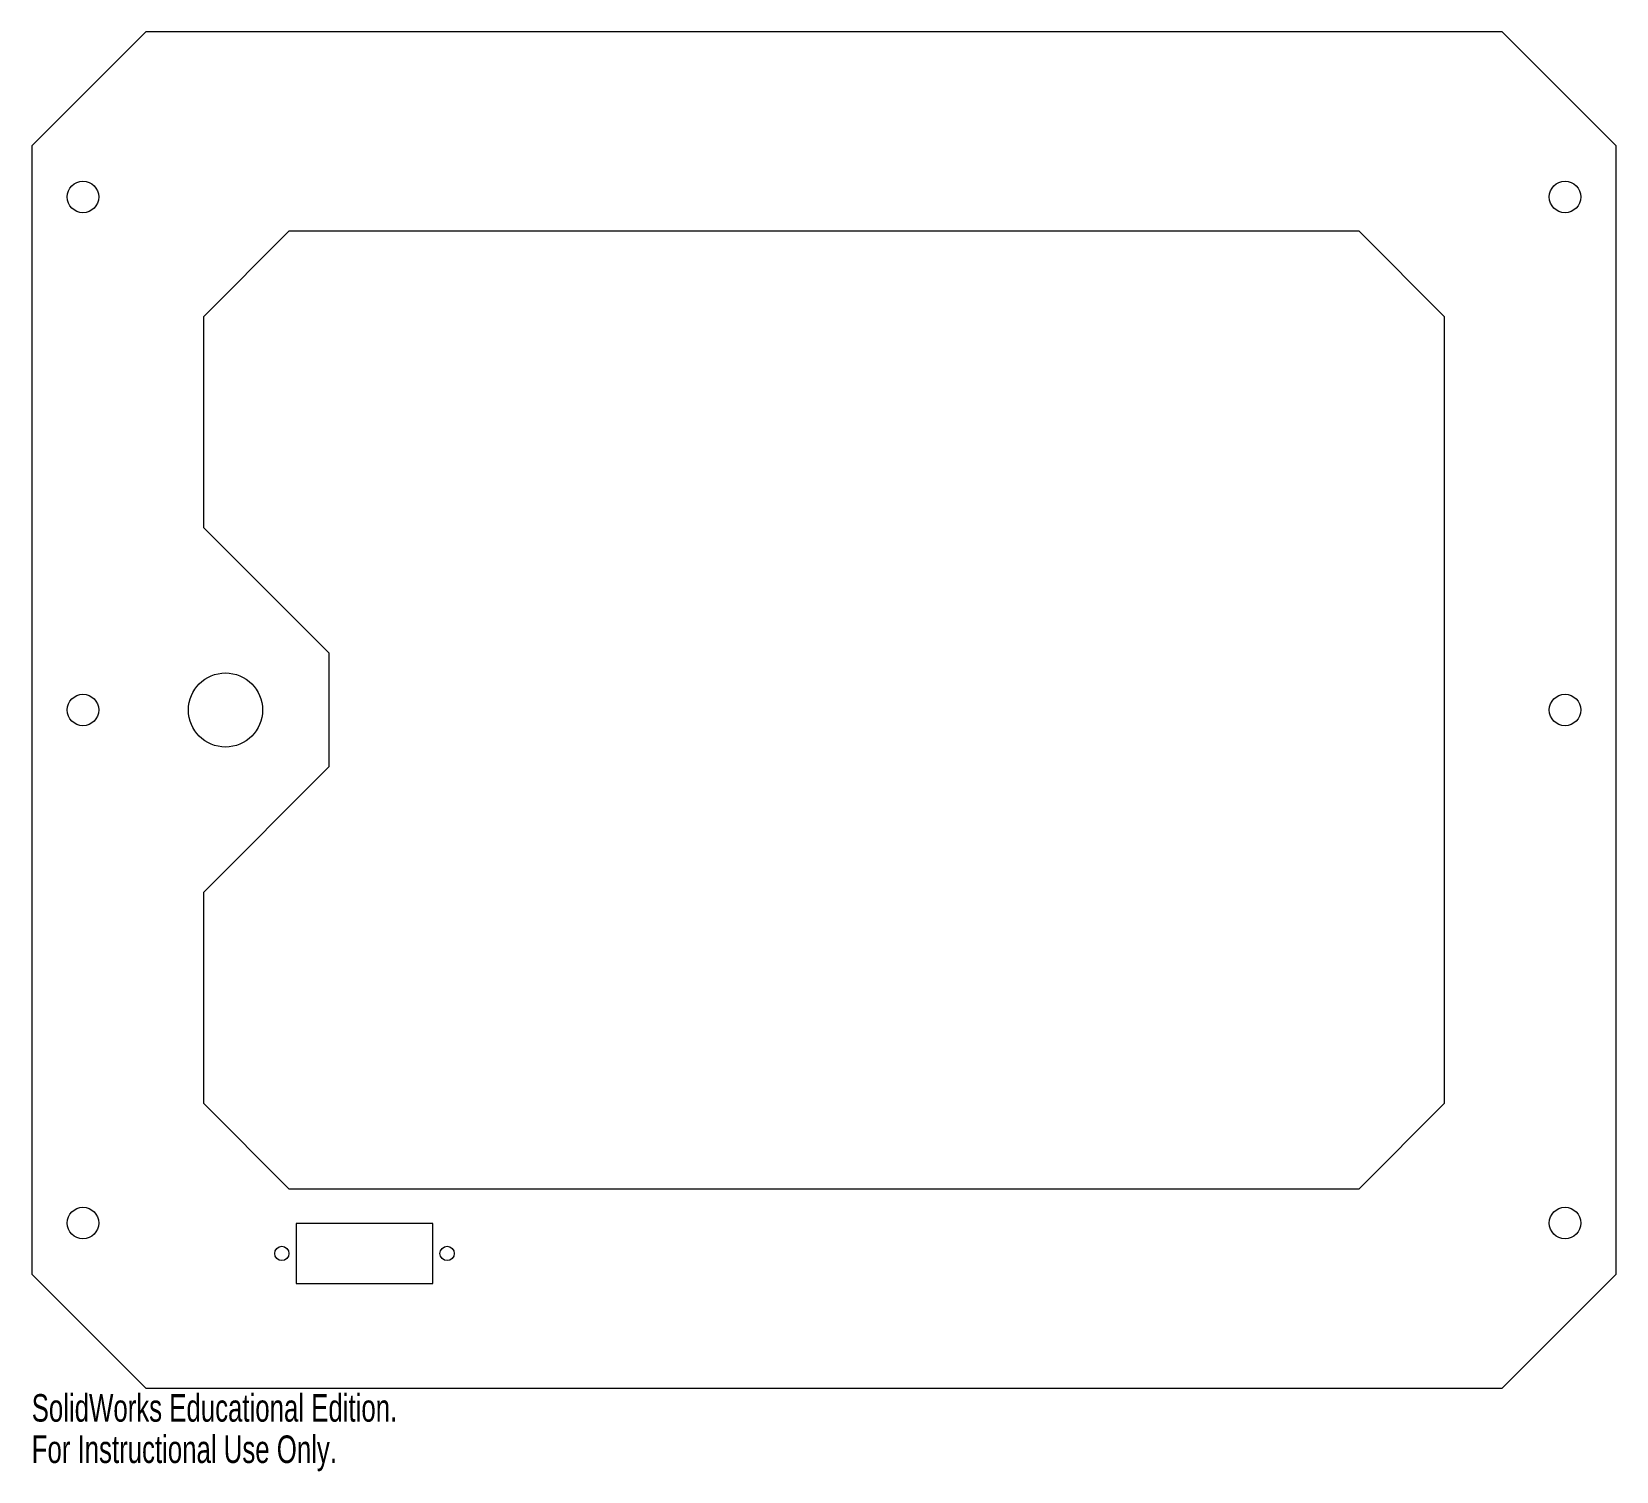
# Model space of a CAD drawing. Header units: millimetres. Extents: x -139 to 139, y -134 to 119.
import ezdxf

# ---------------------------------------------------------------- set-up
doc = ezdxf.new("R2010")
doc.units = ezdxf.units.MM
doc.styles.add('SLDTEXTSTYLE0', font='TXT', dxfattribs={"width": 0.7})

msp = doc.modelspace()

# ---------------------------------------------------------------- linework, layer by layer
at = {"color": 7, "linetype": 'Continuous', "lineweight": 15}
for p, q in [((-119, 119), (-139, 99)), ((119, 119), (-119, 119)), ((139, 99), (119, 119)), ((-139, 99), (-139, -99)), ((139, -99), (139, 99)), ((-93.88, 84), (-108.88, 69)), ((93.88, 84), (-93.88, 84)), ((108.88, 69), (93.88, 84)), ((-108.88, 69), (-108.88, 32)), ((108.88, -69), (108.88, 69)), ((-108.88, 32), (-86.88, 10)), ((-86.88, 10), (-86.88, -10)), ((-86.88, -10), (-108.88, -32)), ((-108.88, -32), (-108.88, -69)), ((-108.88, -69), (-93.88, -84)), ((93.88, -84), (108.88, -69)), ((-93.88, -84), (93.88, -84)), ((-92.62, -90.09), (-92.62, -100.59)), ((-68.62, -90.09), (-92.62, -90.09)), ((-68.62, -100.59), (-68.62, -90.09)), ((-139, -99), (-119, -119)), ((119, -119), (139, -99)), ((-92.62, -100.59), (-68.62, -100.59)), ((-119, -119), (119, -119))]:
    msp.add_line(p, q, dxfattribs=at)
for centre, radius in [((-130, 90), 2.75), ((130, 90), 2.75), ((-105, 0), 6.5), ((-130, 0), 2.75), ((130, 0), 2.75), ((-130, -90), 2.75), ((130, -90), 2.75), ((-95.12, -95.34), 1.25), ((-66.12, -95.34), 1.25)]:
    msp.add_circle(centre, radius, dxfattribs=at)

# ---------------------------------------------------------------- texts
at = {"color": 7, "linetype": 'Continuous', "char_height": 4.8336, "attachment_point": 1, "style": 'SLDTEXTSTYLE0'}
for s, insert in [('SolidWorks Educational Edition.', (-139, -120.02)), ('For Instructional Use Only.', (-139, -127.27))]:
    msp.add_mtext(s, dxfattribs=dict(at, insert=insert))

doc.saveas('drawing.dxf')
